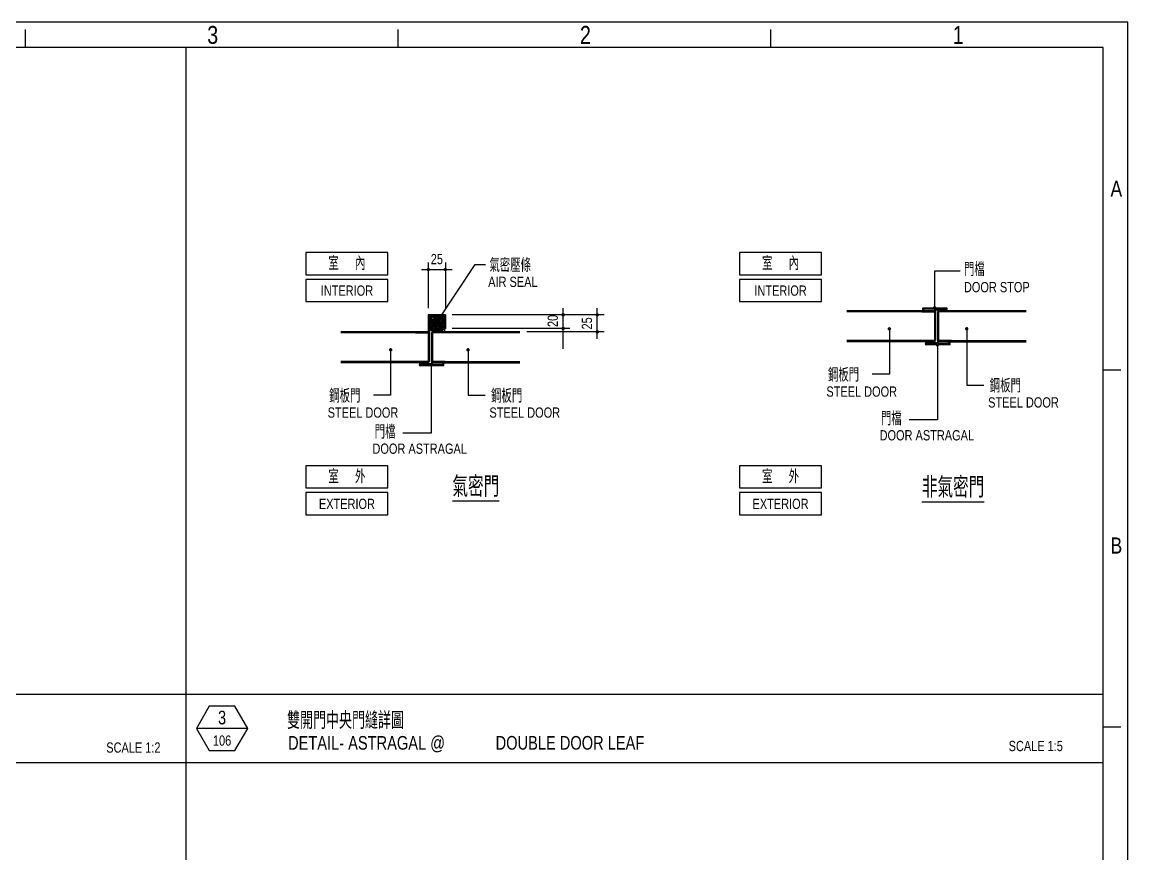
# Model space of a CAD drawing. Extents: x -15449 to 568150, y -1239737 to 53667.
# Drawn here: x 14163.9 to 14487.6, y 7586.5 to 7830 of the extents above; entities that cross this region are included whole.
import ezdxf
from ezdxf.enums import TextEntityAlignment as Align

# ---------------------------------------------------------------- set-up
doc = ezdxf.new("R2010")
doc.units = 0
doc.header["$LTSCALE"] = 8
doc.layers.get('0').update_dxf_attribs({"color": 1, "linetype": 'CONTINUOUS'})
for name, color, linetype in [('1', 1, 'CONTINUOUS'), ('2', 2, 'CONTINUOUS'), ('3', 3, 'CONTINUOUS'), ('BOR', 1, 'CONTINUOUS'), ('DIM', 1, 'CONTINUOUS'), ('NOTE', 2, 'CONTINUOUS'), ('TEXT', 2, 'CONTINUOUS')]:
    doc.layers.add(name, color=color, linetype=linetype)
doc.styles.add('ACADCHN6', font='CTCICHN0.shx', dxfattribs={"bigfont": 'ACADCHN6.shx'})
doc.styles.add('CTCIL_A1_DWG$0$ARIAL', font='Arial')
doc.styles.add('S1', font='AUCAD', dxfattribs={"width": 0.8, "height": 3})

# ---------------------------------------------------------------- blocks, each defined once
blk = doc.blocks.new('darrow9')
at = {"color": 2, "const_width": 0.5}
blk.add_lwpolyline([(-0.25, 0, 1), (0.25, 0, 1)], format="xyb", close=True, dxfattribs=at)
blk = doc.blocks.new('DTARROWF')
at = {"color": 0, "const_width": 0.5}
blk.add_lwpolyline([(-0.25, 0, 1), (0.25, 0, 1)], format="xyb", close=True, dxfattribs=at)
blk = doc.blocks.new('*X307')
at = {"color": 0}
for p, q in [((703.17, 492.81), (709.55, 499.19)), ((703.17, 493.69), (708.67, 499.19)), ((703.17, 494.57), (707.78, 499.19)), ((703.17, 495.46), (706.9, 499.19)), ((703.17, 497.23), (705.13, 499.19)), ((703.17, 498.11), (704.25, 499.19)), ((703.17, 498.99), (703.36, 499.19)), ((709.84, 492.25), (703.17, 498.91)), ((709.23, 491.97), (703.17, 498.03)), ((703.17, 496.34), (704.77, 497.94)), ((708.58, 491.73), (703.17, 497.14)), ((703.61, 492.36), (710.44, 499.19)), ((704.76, 498.21), (703.78, 499.19)), ((704.2, 492.07), (710.5, 498.37)), ((705.3, 498.55), (704.66, 499.19)), ((704.84, 491.82), (710.5, 497.49)), ((710.41, 492.56), (705.1, 497.87)), ((705.12, 498.29), (706.02, 499.19)), ((710.5, 493.34), (705.3, 498.55)), ((705.51, 491.61), (710.5, 496.6)), ((705.66, 499.08), (705.55, 499.19)), ((710.5, 494.23), (705.66, 499.08)), ((710.5, 495.11), (706.43, 499.19)), ((710.5, 496), (707.31, 499.19)), ((710.5, 496.88), (708.2, 499.19)), ((710.5, 497.76), (709.08, 499.19)), ((710.5, 498.65), (709.96, 499.19)), ((707.89, 491.54), (703.17, 496.26)), ((707.15, 491.4), (703.17, 495.37)), ((706.22, 491.45), (703.17, 494.49)), ((705.02, 491.75), (703.17, 493.61)), ((703.42, 492.47), (703.17, 492.72)), ((706.23, 491.44), (710.5, 495.72)), ((707.05, 491.38), (710.5, 494.84)), ((708.16, 491.6), (710.5, 493.95)), ((709.54, 492.1), (710.5, 493.07))]:
    blk.add_line(p, q, dxfattribs=at)
blk = doc.blocks.new('CTCIL_A1_DWG')
at = {"linetype": 'Continuous', "lineweight": 25}
for p, q in [((840, 593), (0, 593)), ((512.84, 585.5), (512.84, 590.81)), ((623.45, 585.5), (623.45, 590.81)), ((734.05, 585.5), (734.05, 590.81)), ((840, 1), (840, 593)), ((832.65, 585.5), (8.35, 585.5)), ((832.65, 1), (832.65, 585.5)), ((837.87, 489.71), (832.65, 489.71)), ((837.87, 383.83), (832.65, 383.83))]:
    blk.add_line(p, q, dxfattribs=at)
at = {"linetype": 'Continuous', "lineweight": 0, "style": 'CTCIL_A1_DWG$0$ARIAL', "width": 0.786}
for s, height, p in [('3', 5.31, (566.8, 586.55)), ('2', 5.31, (677.4, 586.55)), ('1', 5.31, (788.01, 586.55)), ('A', 4.78, (834.82, 541.17)), ('B', 4.78, (834.82, 435.3))]:
    blk.add_text(s, height=height, dxfattribs=at).set_placement(p)

msp = doc.modelspace()

# ---------------------------------------------------------------- linework, layer by layer
at = {"layer": '1'}
for p, q in [((14431.827, 7735.5692), (14431.827, 7713.5666)), ((14283.6491, 7729.7245), (14283.6491, 7709.6463))]:
    msp.add_line(p, q, dxfattribs=at)
at = {"layer": '2'}
for p, q in [((14427.5787, 7746.3693), (14434.427, 7746.3693)), ((14427.5787, 7745.4693), (14427.5787, 7746.3693)), ((14427.8787, 7745.4693), (14427.8787, 7746.0693)), ((14427.8787, 7746.0693), (14434.727, 7746.0693)), ((14430.987, 7745.7093), (14430.987, 7736.9492)), ((14431.467, 7745.7693), (14434.427, 7745.7693)), ((14287.8091, 7744.3245), (14282.8091, 7744.3245)), ((14282.8091, 7744.3245), (14282.8091, 7730.8045)), ((14287.5091, 7744.0245), (14283.1091, 7744.0245)), ((14283.1091, 7744.0245), (14283.1091, 7730.6845)), ((14287.5091, 7744.0245), (14287.5091, 7739.3245)), ((14287.8091, 7744.3245), (14287.8091, 7740.3245)), ((14430.987, 7745.4693), (14405.3541, 7745.4693)), ((14430.987, 7745.1693), (14405.3541, 7745.1693)), ((14427.247, 7745.1693), (14430.837, 7745.1693)), ((14431.287, 7745.5893), (14431.287, 7736.8292)), ((14431.887, 7745.1093), (14431.887, 7736.3492)), ((14432.187, 7744.9893), (14432.187, 7736.2292)), ((14457.82, 7745.4693), (14432.247, 7745.4693)), ((14457.82, 7745.1693), (14432.367, 7745.1693)), ((14282.8091, 7739.3245), (14257.1761, 7739.3245)), ((14309.6421, 7739.3245), (14284.0691, 7739.3245)), ((14287.8091, 7740.3245), (14287.5091, 7740.3245)), ((14282.8091, 7739.0245), (14257.1761, 7739.0245)), ((14279.0691, 7739.0245), (14282.6591, 7739.0245)), ((14283.7091, 7738.9645), (14283.7091, 7730.2045)), ((14284.0091, 7738.8445), (14284.0091, 7730.0845)), ((14309.6421, 7739.0245), (14284.1891, 7739.0245)), ((14430.807, 7736.7692), (14405.3541, 7736.7692)), ((14430.927, 7736.4692), (14405.3541, 7736.4692)), ((14431.707, 7736.1692), (14428.567, 7736.1692)), ((14432.187, 7736.7692), (14457.82, 7736.7692)), ((14432.187, 7736.4692), (14457.82, 7736.4692)), ((14435.927, 7736.7692), (14432.337, 7736.7692)), ((14435.1154, 7736.4692), (14435.1154, 7735.8692)), ((14435.4154, 7736.4692), (14435.4154, 7735.5692)), ((14435.1154, 7735.8692), (14428.267, 7735.8692)), ((14435.4154, 7735.5692), (14428.567, 7735.5692)), ((14282.6291, 7730.6245), (14257.1761, 7730.6245)), ((14282.7491, 7730.3245), (14257.1761, 7730.3245)), ((14286.9374, 7729.7245), (14280.0891, 7729.7245)), ((14283.5291, 7730.0245), (14280.3891, 7730.0245)), ((14284.0091, 7730.6245), (14309.6421, 7730.6245)), ((14284.0091, 7730.3245), (14309.6421, 7730.3245)), ((14287.7491, 7730.6245), (14284.1591, 7730.6245)), ((14286.9374, 7730.3245), (14286.9374, 7729.7245)), ((14287.2374, 7730.3245), (14287.2374, 7729.4245)), ((14287.2374, 7729.4245), (14280.3891, 7729.4245))]:
    msp.add_line(p, q, dxfattribs=at)
for centre, radius, start, end in [((14431.347, 7745.7093), 0.36, 90, 180), ((14431.467, 7745.5893), 0.18, 90, 180), ((14432.247, 7745.1093), 0.36, 90, 180), ((14432.367, 7744.9893), 0.18, 90, 180), ((14284.0691, 7738.9645), 0.36, 90, 180), ((14284.1891, 7738.8445), 0.18, 90, 180), ((14430.807, 7736.9492), 0.18, 270, 0), ((14430.927, 7736.8292), 0.36, 270, 0), ((14431.707, 7736.3492), 0.18, 270, 0), ((14431.827, 7736.2292), 0.36, 270, 0), ((14282.6291, 7730.8045), 0.18, 270, 0), ((14282.7491, 7730.6845), 0.36, 270, 0), ((14283.5291, 7730.2045), 0.18, 270, 0), ((14283.6491, 7730.0845), 0.36, 270, 0)]:
    msp.add_arc(centre, radius, start, end, dxfattribs=at)
at = {"layer": '3'}
for p, q in [((14211.9654, 7312.1466), (14211.9654, 7822.6044)), ((13667.2339, 7633.2965), (14480.3346, 7633.2965)), ((13667.2339, 7613.2965), (14480.3346, 7613.2965))]:
    msp.add_line(p, q, dxfattribs=at)
at = {"layer": 'DIM', "color": 1}
for p, q in [((14282.8091, 7759.6007), (14282.8091, 7746.3245)), ((14287.8091, 7759.6007), (14287.8091, 7746.3245)), ((14280.8091, 7757.6007), (14289.8091, 7757.6007)), ((14322.2677, 7734.3761), (14322.2677, 7746.3245)), ((14332.2562, 7737.3245), (14332.2562, 7746.3245)), ((14334.2677, 7744.3245), (14289.8091, 7744.3245)), ((14324.2677, 7744.3245), (14289.8091, 7744.3245)), ((14324.2677, 7740.3245), (14289.8091, 7740.3245)), ((14334.2677, 7739.3245), (14311.6421, 7739.3245))]:
    msp.add_line(p, q, dxfattribs=at)
at = {"layer": 'DIM', "color": 1, "linetype": 'Continuous'}
for points in [[(14246.9806, 7756.0817), (14270.9914, 7756.0817), (14270.9914, 7762.5613), (14246.9806, 7762.5613)], [(14373.9095, 7756.0817), (14397.9204, 7756.0817), (14397.9204, 7762.5613), (14373.9095, 7762.5613)], [(14246.9806, 7754.7045), (14246.9806, 7748.2248), (14270.9914, 7748.2248), (14270.9914, 7754.7045)], [(14373.9095, 7754.7045), (14373.9095, 7748.2248), (14397.9204, 7748.2248), (14397.9204, 7754.7045)], [(14246.9806, 7693.6634), (14270.9914, 7693.6634), (14270.9914, 7700.143), (14246.9806, 7700.143)], [(14373.9095, 7693.6634), (14397.9204, 7693.6634), (14397.9204, 7700.143), (14373.9095, 7700.143)], [(14246.9806, 7692.2861), (14246.9806, 7685.8065), (14270.9914, 7685.8065), (14270.9914, 7692.2861)], [(14373.9095, 7692.2861), (14373.9095, 7685.8065), (14397.9204, 7685.8065), (14397.9204, 7692.2861)]]:
    msp.add_lwpolyline(points, close=True, dxfattribs=at)
at = {"layer": 'NOTE', "color": 1}
for p, q in [((14431.0389, 7746.3693), (14431.0389, 7757.2232)), ((14431.0389, 7757.2232), (14438.5114, 7757.2232)), ((14431.827, 7713.5666), (14423.5664, 7713.5666)), ((14283.6491, 7709.6463), (14275.3885, 7709.6463))]:
    msp.add_line(p, q, dxfattribs=at)
at = {"layer": 'TEXT', "color": 1}
for p, q in [((14285.3687, 7742.3129), (14296.5619, 7759.0961)), ((14296.5619, 7759.0961), (14299.5619, 7759.0961)), ((14417.7641, 7740.2361), (14417.7641, 7726.934)), ((14440.4152, 7740.2361), (14440.4152, 7723.7607)), ((14271.7781, 7734.0913), (14271.7781, 7720.7892)), ((14294.4293, 7734.0913), (14294.4293, 7720.7892)), ((14417.7641, 7726.934), (14412.7503, 7726.934)), ((14440.4152, 7723.7607), (14445.4291, 7723.7607)), ((14271.7781, 7720.7892), (14266.7643, 7720.7892)), ((14294.4293, 7720.7892), (14299.4431, 7720.7892))]:
    msp.add_line(p, q, dxfattribs=at)
at = {"layer": 'TEXT', "color": 3}
msp.add_line((14229.9418, 7623.2965), (14214.9307, 7623.2965), dxfattribs=at)
msp.add_lwpolyline([(14218.6835, 7629.7965), (14214.9307, 7623.2965), (14218.6835, 7616.7965), (14226.189, 7616.7965), (14229.9418, 7623.2965), (14226.189, 7629.7965)], close=True, dxfattribs=at)
at = {"layer": 'TEXT', "color": 2}
for centre, radius, start, end in [((14434.427, 7746.0693), 0.3, 270, 90), ((14285.9026, 7744.6091), 5.3179, 238.310862, 263.591679), ((14284.7155, 7744.6091), 5.3179, 276.408321, 301.689138), ((14428.567, 7735.8692), 0.3, 90, 270), ((14280.3891, 7729.7245), 0.3, 90, 270)]:
    msp.add_arc(centre, radius, start, end, dxfattribs=at)

# ---------------------------------------------------------------- block references
at = {"layer": '1', "xscale": 0.599999999999909, "yscale": 0.599999999999909, "zscale": 0.599999999999909}
msp.add_blockref('*X307', (13861.2065, 7444.5119), dxfattribs=at)
at = {"layer": '2', "rotation": 270}
msp.add_blockref('darrow9', (14431.0389, 7746.3693), dxfattribs=at)
at = {"layer": 'BOR', "linetype": 'Continuous', "xscale": 0.9864072873835638, "yscale": 0.9864072873835638, "zscale": 0.9864072873835638}
msp.add_blockref('CTCIL_A1_DWG', (13659, 7245.0639), dxfattribs=at)
at = {"layer": 'DIM', "color": 1}
for p in [(14282.8091, 7757.6007), (14287.8091, 7757.6007), (14322.2677, 7744.3245), (14332.2677, 7744.3245), (14322.2677, 7740.3245), (14332.2677, 7739.3245)]:
    msp.add_blockref('DTARROWF', p, dxfattribs=at)
at = {"layer": 'NOTE', "color": 2, "rotation": 90}
for p in [(14431.827, 7735.5692), (14283.6491, 7729.7245)]:
    msp.add_blockref('darrow9', p, dxfattribs=at)
at = {"layer": 'TEXT', "color": 2}
for p, rotation in [((14285.3687, 7742.3129), 235.3965831263679), ((14440.4152, 7740.2361), 90), ((14294.4293, 7734.0913), 90)]:
    msp.add_blockref('darrow9', p, dxfattribs=dict(at, rotation=rotation))
at = {"layer": 'TEXT', "color": 2, "xscale": -1, "rotation": 270}
for p in [(14417.7641, 7740.2361), (14271.7781, 7734.0913)]:
    msp.add_blockref('darrow9', p, dxfattribs=at)

# ---------------------------------------------------------------- texts
at = {"layer": '1', "color": 3, "style": 'S1', "width": 0.8}
for s, p in [('DETAIL- ASTRAGAL @', (14241.7483, 7617.0482)), ('DOUBLE DOOR LEAF', (14302.5064, 7617.0565))]:
    msp.add_text(s, height=4, dxfattribs=at).set_placement(p)
at = {"layer": 'DIM', "color": 2, "insert": (14285.3091, 7759.1007), "char_height": 3, "attachment_point": 8, "style": 'S1'}
msp.add_mtext('25', dxfattribs=at)
at = {"layer": 'DIM', "color": 2, "char_height": 3, "rotation": 90, "style": 'S1'}
for s, insert, attachment_point in [('20', (14320.7677, 7744.3245), 9), ('25', (14330.7677, 7741.8245), 8)]:
    msp.add_mtext(s, dxfattribs=dict(at, insert=insert, attachment_point=attachment_point))
at = {"layer": 'TEXT', "width": 0.8}
for s, height, style, p in [('室    內', 4, 'ACADCHN6', (14258.986, 7757.4327)), ('室    內', 4, 'ACADCHN6', (14385.915, 7757.4327)), ('INTERIOR', 3, 'S1', (14258.986, 7749.9192)), ('INTERIOR', 3, 'S1', (14385.915, 7749.9192)), ('室    外', 4, 'ACADCHN6', (14258.986, 7695.0144)), ('室    外', 4, 'ACADCHN6', (14385.915, 7695.0144)), ('EXTERIOR', 3, 'S1', (14258.986, 7687.5009)), ('EXTERIOR', 3, 'S1', (14385.915, 7687.5009))]:
    msp.add_text(s, height=height, dxfattribs=dict(at, style=style)).set_placement(p, align=Align.CENTER)
for s, height, style, p in [('氣密壓條', 4, 'ACADCHN6', (14300.6864, 7756.8536)), ('門檔', 4, 'ACADCHN6', (14439.5916, 7755.6446)), ('AIR SEAL', 3, 'S1', (14300.3387, 7752.4885)), ('DOOR STOP', 3, 'S1', (14439.5916, 7750.9342)), ('鋼板門', 4, 'ACADCHN6', (14399.7986, 7724.7628)), ('鋼板門', 4, 'ACADCHN6', (14253.8126, 7718.618)), ('鋼板門', 4, 'ACADCHN6', (14301.1677, 7718.618)), ('STEEL DOOR', 3, 'S1', (14399.322, 7720.3662)), ('鋼板門', 4, 'ACADCHN6', (14447.1537, 7721.5896)), ('STEEL DOOR', 3, 'S1', (14446.6771, 7717.1929)), ('STEEL DOOR', 3, 'S1', (14253.336, 7714.2214)), ('STEEL DOOR', 3, 'S1', (14300.6911, 7714.2214)), ('門檔', 4, 'ACADCHN6', (14415.2862, 7711.9879)), ('門檔', 4, 'ACADCHN6', (14267.1083, 7708.0677)), ('DOOR ASTRAGAL', 3, 'S1', (14414.9057, 7707.5717)), ('DOOR ASTRAGAL', 3, 'S1', (14266.4586, 7703.6514)), ('SCALE 1:5', 3, 'S1', (14452.6741, 7616.6248)), ('SCALE 1:2', 3, 'S1', (14188.534, 7616.1766))]:
    msp.add_text(s, height=height, dxfattribs=dict(at, style=style)).set_placement(p)
at = {"layer": 'TEXT', "color": 3, "style": 'ACADCHN6', "width": 0.8}
for s, height, p in [('%%u氣密門%%u', 6, (14289.8665, 7691.0425)), ('%%u非氣密門%%u', 6, (14427.2935, 7690.8305)), ('雙開門中央門縫詳圖', 5, (14241.4585, 7623.1071))]:
    msp.add_text(s, height=height, dxfattribs=at).set_placement(p)
at = {"layer": 'TEXT', "color": 3, "style": 'S1', "width": 0.8}
for s, height, p in [('3', 4, (14222.4362, 7624.4543)), ('106', 3, (14222.4362, 7618.2206))]:
    msp.add_text(s, height=height, dxfattribs=at).set_placement(p, align=Align.CENTER)

doc.saveas('drawing.dxf')
